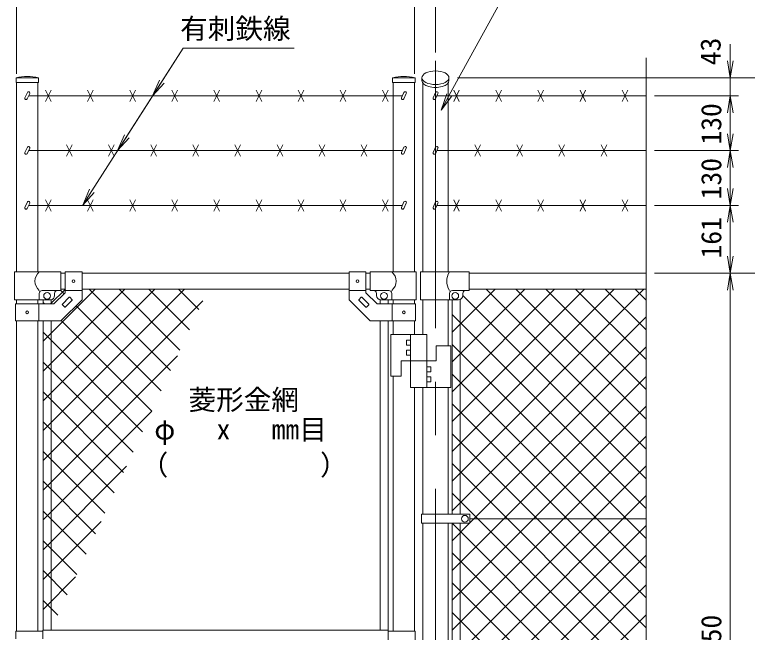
# Model space of a CAD drawing. Units: millimetres, scale not verified. Extents: x -4200 to 4200, y -2970 to 2970.
# Drawn here: x 1485 to 3225, y 259 to 1725 of the extents above; entities that cross this region are included whole.
import ezdxf
from ezdxf.enums import TextEntityAlignment as Align

# ---------------------------------------------------------------- set-up
doc = ezdxf.new("R2010")
doc.units = ezdxf.units.MM
doc.header["$LTSCALE"] = 20
doc.linetypes.add('USER1', pattern=[50.8, 31.75, -6.35, 6.35, -6.35])
for name, color, linetype, lineweight in [('0-0_D-STR-TXT', 7, 'Continuous', 9), ('0-4_D-BMK', 2, 'USER1', 13), ('0-5_D-STR1', 1, 'Continuous', 18), ('0-8_D-STR3', 3, 'Continuous', 13), ('0-9_D-STR-DIM', 7, 'Continuous', 9), ('0-A_0', 7, 'Continuous', 9), ('0-B_D-STR2', 7, 'Continuous', 9)]:
    doc.layers.add(name, color=color, linetype=linetype, lineweight=lineweight)
doc.styles.add('ＭＳ ゴシック', font='')
doc.styles.get('ＭＳ ゴシック').set_extended_font_data('MS Gothic')

# ---------------------------------------------------------------- blocks, each defined once
blk = doc.blocks.new('_Open')
at = {"layer": '0-A_0'}
blk.add_line((-20, 3.33), (0, 0), dxfattribs=at)
blk.add_lwpolyline([(-20, -3.33), (0, 0), (-20, 0)], dxfattribs=at)
blk = doc.blocks.new('MLeader11')
at = {"layer": '0-0_D-STR-TXT'}
blk.add_line((1674.05, 1303.28), (1646.89, 1273.17), dxfattribs=at)
for points in [[(1668.44, 1306.87), (1885.23, 1645.98), (2141.44, 1645.98), (2148.64, 1645.98)], [(1662.82, 1310.46), (1646.89, 1273.17), (1668.44, 1306.87)]]:
    blk.add_lwpolyline(points, dxfattribs=at)
blk = doc.blocks.new('MLeader12')
at = {"layer": '0-0_D-STR-TXT'}
blk.add_line((2522.57, 1530.58), (2497.46, 1498.74), dxfattribs=at)
for points in [[(2516.73, 1533.79), (2658.6, 1791.85), (3185.68, 1791.85), (3192.88, 1791.85)], [(2510.89, 1537.01), (2497.46, 1498.74), (2516.73, 1533.79)]]:
    blk.add_lwpolyline(points, dxfattribs=at)

msp = doc.modelspace()

# ---------------------------------------------------------------- linework, layer by layer
at = {"layer": '0-0_D-STR-TXT'}
for q in [(1730.57, 1404.05), (1813.67, 1534.05)]:
    msp.add_line((1885.23, 1645.98), q, dxfattribs=at)
at = {"layer": '0-4_D-BMK'}
msp.add_line((2484.22, 1615.52), (2484.22, -1068.63), dxfattribs=at)
at = {"layer": '0-5_D-STR1'}
for p, q in [((1541.47, 1575.37), (1488.27, 1575.37)), ((1488.27, 1575.37), (1488.27, 1564.37)), ((1541.47, 1564.37), (1541.47, 1575.37)), ((2382.47, 1575.37), (2435.67, 1575.37)), ((2382.47, 1564.37), (2382.47, 1575.37)), ((2435.67, 1575.37), (2435.67, 1564.37)), ((2452.12, 1575.37), (2452.12, 1568.44)), ((2516.32, 1575.37), (2516.32, 1568.44)), ((1541.47, 1564.37), (1488.27, 1564.37)), ((1489.47, 1564.37), (1489.47, 1114.37)), ((1540.27, 1564.37), (1540.27, 1114.37)), ((2382.47, 1564.37), (2435.67, 1564.37)), ((2383.67, 1564.37), (2383.67, 1114.37)), ((2434.47, 1564.37), (2434.47, 1114.37)), ((2453.97, 1563.07), (2453.97, 1114.37)), ((2514.47, 1563.07), (2514.47, 1114.37)), ((1594.87, 1111.37), (1604.87, 1111.37)), ((1644.87, 1111.37), (2279.07, 1111.37)), ((2319.07, 1111.37), (2329.07, 1111.37)), ((2564.22, 1111.37), (2984.22, 1111.37)), ((1594.87, 1073.37), (1604.87, 1073.37)), ((1644.87, 1073.37), (2279.07, 1073.37)), ((2319.07, 1073.37), (2329.07, 1073.37)), ((2564.22, 1073.37), (2984.22, 1073.37)), ((1489.47, 1048.37), (1489.47, 1038.37)), ((1540.27, 1048.37), (1540.27, 1038.37)), ((2383.67, 1048.37), (2383.67, 1038.37)), ((2434.47, 1048.37), (2434.47, 1038.37)), ((2453.97, 1048.37), (2453.97, 965.87)), ((2514.47, 1048.37), (2514.47, 938.87)), ((1489.47, 998.37), (1489.47, 261.37)), ((1540.27, 998.37), (1540.27, 261.37)), ((2383.67, 998.37), (2383.67, 965.87)), ((2434.47, 998.37), (2434.47, 965.87)), ((2383.67, 866.87), (2383.67, 261.37)), ((2434.47, 839.87), (2434.47, 261.37)), ((2453.97, 839.87), (2453.97, 538.87)), ((2514.47, 839.87), (2514.47, 538.87)), ((2453.97, 517.87), (2453.97, -45.13)), ((2514.47, 517.87), (2514.47, -45.13))]:
    msp.add_line(p, q, dxfattribs=at)
for centre in [(1514.87, 1458.94), (2409.07, 1458.94)]:
    msp.add_arc(centre, 119.43, 77.13052, 102.86948, dxfattribs=at)
msp.add_ellipse((2484.22, 1575.37), major_axis=(-32.1, 0), ratio=0.5, dxfattribs=at)
msp.add_ellipse((2484.22, 1568.44), major_axis=(-32.1, 0), ratio=0.5, start_param=6.2831853, end_param=9.424778, dxfattribs=at)
at = {"layer": '0-8_D-STR3'}
for p, q in [((1515.3, 1540.4), (1509.35, 1527.64)), ((1520.74, 1537.86), (1514.79, 1525.1)), ((2405.76, 1532.37), (1518.18, 1532.37)), ((1558.16, 1545.78), (1571.57, 1518.95)), ((1558.16, 1518.95), (1571.57, 1545.78)), ((1658.16, 1545.78), (1671.57, 1518.95)), ((1658.16, 1518.95), (1671.57, 1545.78)), ((1758.16, 1545.78), (1771.57, 1518.95)), ((1758.16, 1518.95), (1771.57, 1545.78)), ((1858.16, 1545.78), (1871.57, 1518.95)), ((1858.16, 1518.95), (1871.57, 1545.78)), ((1958.16, 1545.78), (1971.57, 1518.95)), ((1958.16, 1518.95), (1971.57, 1545.78)), ((2058.16, 1545.78), (2071.57, 1518.95)), ((2058.16, 1518.95), (2071.57, 1545.78)), ((2158.16, 1545.78), (2171.57, 1518.95)), ((2158.16, 1518.95), (2171.57, 1545.78)), ((2258.16, 1545.78), (2271.57, 1518.95)), ((2258.16, 1518.95), (2271.57, 1545.78)), ((2358.16, 1545.78), (2371.57, 1518.95)), ((2358.16, 1518.95), (2371.57, 1545.78)), ((2409.5, 1540.4), (2403.55, 1527.64)), ((2414.94, 1537.86), (2408.99, 1525.1)), ((2484.65, 1540.4), (2478.7, 1527.64)), ((2490.09, 1537.86), (2484.14, 1525.1)), ((2984.22, 1532.37), (2487.53, 1532.37)), ((2527.51, 1545.78), (2540.92, 1518.95)), ((2527.51, 1518.95), (2540.92, 1545.78)), ((2627.51, 1545.78), (2640.92, 1518.95)), ((2627.51, 1518.95), (2640.92, 1545.78)), ((2727.51, 1545.78), (2740.92, 1518.95)), ((2727.51, 1518.95), (2740.92, 1545.78)), ((2827.51, 1545.78), (2840.92, 1518.95)), ((2827.51, 1518.95), (2840.92, 1545.78)), ((2927.51, 1545.78), (2940.92, 1518.95)), ((2927.51, 1518.95), (2940.92, 1545.78)), ((1515.3, 1410.4), (1509.35, 1397.64)), ((1608.16, 1415.78), (1621.57, 1388.95)), ((1608.16, 1388.95), (1621.57, 1415.78)), ((1708.16, 1415.78), (1721.57, 1388.95)), ((1708.16, 1388.95), (1721.57, 1415.78)), ((1808.16, 1415.78), (1821.57, 1388.95)), ((1808.16, 1388.95), (1821.57, 1415.78)), ((1908.16, 1415.78), (1921.57, 1388.95)), ((1908.16, 1388.95), (1921.57, 1415.78)), ((2008.16, 1415.78), (2021.57, 1388.95)), ((2008.16, 1388.95), (2021.57, 1415.78)), ((2108.16, 1415.78), (2121.57, 1388.95)), ((2108.16, 1388.95), (2121.57, 1415.78)), ((2208.16, 1415.78), (2221.57, 1388.95)), ((2208.16, 1388.95), (2221.57, 1415.78)), ((2308.16, 1415.78), (2321.57, 1388.95)), ((2308.16, 1388.95), (2321.57, 1415.78)), ((2409.5, 1410.4), (2403.55, 1397.64)), ((2484.65, 1410.4), (2478.7, 1397.64)), ((2577.51, 1415.78), (2590.92, 1388.95)), ((2577.51, 1388.95), (2590.92, 1415.78)), ((2677.51, 1415.78), (2690.92, 1388.95)), ((2677.51, 1388.95), (2690.92, 1415.78)), ((2777.51, 1415.78), (2790.92, 1388.95)), ((2777.51, 1388.95), (2790.92, 1415.78)), ((2877.51, 1415.78), (2890.92, 1388.95)), ((2877.51, 1388.95), (2890.92, 1415.78)), ((1520.74, 1407.86), (1514.79, 1395.1)), ((2405.76, 1402.37), (1518.18, 1402.37)), ((2414.94, 1407.86), (2408.99, 1395.1)), ((2490.09, 1407.86), (2484.14, 1395.1)), ((2984.22, 1402.37), (2487.53, 1402.37)), ((1515.3, 1280.4), (1509.35, 1267.64)), ((1520.74, 1277.86), (1514.79, 1265.1)), ((2405.76, 1272.37), (1518.18, 1272.37)), ((1558.16, 1285.78), (1571.57, 1258.95)), ((1558.16, 1258.95), (1571.57, 1285.78)), ((1658.16, 1285.78), (1671.57, 1258.95)), ((1658.16, 1258.95), (1671.57, 1285.78)), ((1758.16, 1285.78), (1771.57, 1258.95)), ((1758.16, 1258.95), (1771.57, 1285.78)), ((1858.16, 1285.78), (1871.57, 1258.95)), ((1858.16, 1258.95), (1871.57, 1285.78)), ((1958.16, 1285.78), (1971.57, 1258.95)), ((1958.16, 1258.95), (1971.57, 1285.78)), ((2058.16, 1285.78), (2071.57, 1258.95)), ((2058.16, 1258.95), (2071.57, 1285.78)), ((2158.16, 1285.78), (2171.57, 1258.95)), ((2158.16, 1258.95), (2171.57, 1285.78)), ((2258.16, 1285.78), (2271.57, 1258.95)), ((2258.16, 1258.95), (2271.57, 1285.78)), ((2358.16, 1285.78), (2371.57, 1258.95)), ((2358.16, 1258.95), (2371.57, 1285.78)), ((2409.5, 1280.4), (2403.55, 1267.64)), ((2414.94, 1277.86), (2408.99, 1265.1)), ((2484.65, 1280.4), (2478.7, 1267.64)), ((2490.09, 1277.86), (2484.14, 1265.1)), ((2984.22, 1272.37), (2487.53, 1272.37)), ((2527.51, 1285.78), (2540.92, 1258.95)), ((2527.51, 1258.95), (2540.92, 1285.78)), ((2627.51, 1285.78), (2640.92, 1258.95)), ((2627.51, 1258.95), (2640.92, 1285.78)), ((2727.51, 1285.78), (2740.92, 1258.95)), ((2727.51, 1258.95), (2740.92, 1285.78)), ((2827.51, 1285.78), (2840.92, 1258.95)), ((2827.51, 1258.95), (2840.92, 1285.78)), ((2927.51, 1285.78), (2940.92, 1258.95)), ((2927.51, 1258.95), (2940.92, 1285.78)), ((1594.87, 1114.37), (1484.92, 1114.37)), ((1484.92, 1114.37), (1484.92, 1048.37)), ((1594.87, 1070.37), (1594.87, 1114.37)), ((1604.87, 1114.62), (1604.87, 1064.94)), ((1604.87, 1114.62), (1644.87, 1114.62)), ((1644.87, 1114.62), (1644.87, 1048.37)), ((2279.07, 1114.62), (2279.07, 1048.37)), ((2319.07, 1114.62), (2279.07, 1114.62)), ((2319.07, 1114.62), (2319.07, 1064.94)), ((2329.07, 1114.37), (2438.42, 1114.37)), ((2329.07, 1070.37), (2329.07, 1114.37)), ((2438.42, 1114.37), (2438.42, 1048.37)), ((2448.52, 1114.37), (2564.22, 1114.37)), ((2448.52, 1048.37), (2448.52, 1114.37)), ((2564.22, 1070.37), (2564.22, 1114.37)), ((1543.42, 1048.37), (1543.42, 1063.37)), ((1594.87, 1070.37), (1550.42, 1070.37)), ((1578.3, 1038.37), (1604.87, 1064.94)), ((1579.87, 1058.37), (1579.87, 1063.37)), ((1604.87, 1070.12), (1644.87, 1070.12)), ((2319.07, 1070.12), (2279.07, 1070.12)), ((2345.63, 1038.37), (2319.07, 1064.94)), ((2329.07, 1070.37), (2373.52, 1070.37)), ((2344.07, 1058.37), (2344.07, 1063.37)), ((2380.52, 1048.37), (2380.52, 1063.37)), ((2517.62, 1048.37), (2517.62, 1063.37)), ((2524.62, 1070.37), (2564.22, 1070.37)), ((2549.22, 1058.37), (2549.22, 1063.37)), ((1484.92, 1048.37), (1569.87, 1048.37)), ((1552.37, 1048.37), (1552.37, 1038.37)), ((1571.37, 1048.37), (1571.37, 1038.37)), ((1598.2, 1037.77), (1614.46, 1054.03)), ((1605.27, 1030.7), (1621.53, 1046.96)), ((1615.88, 1054.03), (1621.53, 1048.38)), ((2308.05, 1054.03), (2302.4, 1048.38)), ((2318.66, 1030.7), (2302.4, 1046.96)), ((2325.73, 1037.77), (2309.47, 1054.03)), ((2352.57, 1048.37), (2352.57, 1038.37)), ((2438.42, 1048.37), (2354.07, 1048.37)), ((2371.57, 1048.37), (2371.57, 1038.37)), ((2448.52, 1048.37), (2539.22, 1048.37)), ((2523.72, 1048.37), (2523.72, 538.87)), ((2542.72, 1049), (2542.72, 538.87)), ((1487.17, 1038.37), (1578.3, 1038.37)), ((1487.17, 1038.37), (1487.17, 998.37)), ((1542.57, 1038.37), (1542.57, 998.37)), ((1598.2, 1036.36), (1603.85, 1030.7)), ((2325.73, 1036.36), (2320.08, 1030.7)), ((2436.77, 1038.37), (2345.63, 1038.37)), ((2381.37, 1038.37), (2381.37, 998.37)), ((2436.77, 1038.37), (2436.77, 998.37)), ((1552.37, 998.37), (1552.37, 263.87)), ((1571.37, 998.37), (1571.37, 263.87)), ((2352.57, 998.37), (2352.57, 263.87)), ((2371.57, 998.37), (2371.57, 263.87)), ((2463.97, 965.87), (2377.97, 965.87)), ((2377.97, 965.87), (2377.97, 866.87)), ((2424.97, 965.87), (2424.97, 839.87)), ((2463.97, 965.87), (2463.97, 839.87)), ((2415.47, 952.37), (2415.47, 940.37)), ((2424.97, 952.37), (2415.47, 952.37)), ((2424.97, 940.37), (2415.47, 940.37)), ((2415.47, 928.37), (2415.47, 916.37)), ((2424.97, 928.37), (2415.47, 928.37)), ((2520.97, 938.87), (2485.97, 938.87)), ((2485.97, 938.87), (2485.97, 902.87)), ((2520.97, 938.87), (2520.97, 839.87)), ((2424.97, 916.37), (2415.47, 916.37)), ((2485.97, 902.87), (2402.97, 902.87)), ((2402.97, 902.87), (2402.97, 866.87)), ((2463.97, 889.37), (2473.47, 889.37)), ((2473.47, 877.37), (2473.47, 889.37)), ((2463.97, 877.37), (2473.47, 877.37)), ((2402.97, 866.87), (2377.97, 866.87)), ((2463.97, 865.37), (2473.47, 865.37)), ((2463.97, 853.37), (2473.47, 853.37)), ((2473.47, 853.37), (2473.47, 865.37)), ((2520.97, 839.87), (2424.97, 839.87)), ((2451.42, 517.87), (2451.42, 538.87)), ((2566.21, 538.87), (2451.42, 538.87)), ((2566.21, 517.87), (2566.21, 538.87)), ((2566.21, 528.37), (2984.22, 528.37)), ((2566.21, 517.87), (2451.42, 517.87)), ((2523.72, 517.87), (2523.72, -45.13)), ((2542.72, 517.87), (2542.72, -45.13)), ((1487.37, 261.37), (1487.37, 242.87)), ((1551.97, 261.37), (1487.37, 261.37)), ((1551.97, 263.87), (2371.97, 263.87)), ((1551.97, 263.87), (1551.97, 242.87)), ((2371.97, 263.87), (2371.97, 208.87)), ((2371.97, 261.37), (2436.07, 261.37)), ((2436.07, 261.37), (2436.07, 211.37))]:
    msp.add_line(p, q, dxfattribs=at)
for points in [[(1487.17, 998.37), (1594.87, 998.37), (1644.87, 1048.37)], [(2436.77, 998.37), (2329.07, 998.37), (2279.07, 1048.37)]]:
    msp.add_lwpolyline(points, dxfattribs=at)
for centre, radius in [((1624.87, 1092.37), 3.25), ((2299.07, 1092.37), 3.25), ((1561.87, 1057.37), 8), ((2362.07, 1057.37), 8), ((2531.22, 1057.37), 8), ((1514.87, 1018.37), 3.25), ((2409.07, 1018.37), 3.25), ((2554.21, 528.37), 8)]:
    msp.add_circle(centre, radius, dxfattribs=at)
for centre, radius, start, end in [((1518.02, 1539.13), 3, 334.99524, 154.99707), ((2412.22, 1539.13), 3, 334.99524, 154.99707), ((2487.37, 1539.13), 3, 334.99524, 154.99707), ((1512.07, 1526.37), 3, 154.99707, 334.99524), ((2406.27, 1526.37), 3, 154.99707, 334.99524), ((2481.42, 1526.37), 3, 154.99707, 334.99524), ((1518.02, 1409.13), 3, 334.99524, 154.99707), ((2412.22, 1409.13), 3, 334.99524, 154.99707), ((2487.37, 1409.13), 3, 334.99524, 154.99707), ((1512.07, 1396.37), 3, 154.99707, 334.99524), ((2406.27, 1396.37), 3, 154.99707, 334.99524), ((2481.42, 1396.37), 3, 154.99707, 334.99524), ((1518.02, 1279.13), 3, 334.99524, 154.99707), ((2412.22, 1279.13), 3, 334.99524, 154.99707), ((2487.37, 1279.13), 3, 334.99524, 154.99707), ((1512.07, 1266.37), 3, 154.99707, 334.99524), ((2406.27, 1266.37), 3, 154.99707, 334.99524), ((2481.42, 1266.37), 3, 154.99707, 334.99524), ((1561.61, 1092.37), 28.55, 129.59418, 230.40582), ((2362.32, 1092.37), 28.55, 309.59418, 50.40582), ((2551.83, 1092.37), 40.68, 147.25964, 212.74036), ((1550.42, 1063.37), 7, 90, 180), ((1586.87, 1063.37), 7, 90, 180), ((2337.07, 1063.37), 7, 0, 90), ((2373.52, 1063.37), 7, 0, 90), ((2524.62, 1063.37), 7, 90, 180), ((2556.22, 1063.37), 7, 90, 180), ((1569.87, 1058.37), 10, 270, 0), ((1615.17, 1053.33), 1, 45, 135), ((1620.83, 1047.67), 1, 315, 45), ((2303.1, 1047.67), 1, 135, 225), ((2308.76, 1053.33), 1, 45, 135), ((2354.07, 1058.37), 10, 180, 270), ((2539.22, 1058.37), 10, 270, 0), ((1598.91, 1037.06), 1, 135, 225), ((1604.56, 1031.41), 1, 225, 315), ((2319.37, 1031.41), 1, 225, 315), ((2325.03, 1037.06), 1, 315, 45)]:
    msp.add_arc(centre, radius, start, end, dxfattribs=at)
at = {"layer": '0-9_D-STR-DIM'}
for p, q in [((2484.22, 1635.52), (2484.22, 1908.03)), ((1489.47, 1584.37), (1489.47, 1778.03)), ((1489.47, 1584.37), (1489.47, 1778.03)), ((2434.47, 1584.37), (2434.47, 1778.03)), ((3184.22, 1615.37), (3184.22, 1655.37)), ((2984.22, 1622.52), (2984.22, 365.59)), ((2536.32, 1575.37), (3204.22, 1575.37)), ((2536.32, 1575.37), (3334.22, 1575.37)), ((2555.67, 1575.37), (3464.22, 1575.37)), ((3184.22, 1532.37), (3184.22, 1575.37)), ((3004.22, 1532.37), (3204.22, 1532.37)), ((3004.22, 1532.37), (3204.22, 1532.37)), ((3184.22, 1442.37), (3184.22, 1492.37)), ((3184.22, 1492.37), (3184.22, 1452.37)), ((3004.22, 1402.37), (3204.22, 1402.37)), ((3004.22, 1402.37), (3204.22, 1402.37)), ((3184.22, 1312.37), (3184.22, 1362.37)), ((3004.22, 1272.37), (3204.22, 1272.37)), ((3024.22, 1272.37), (3204.22, 1272.37)), ((3184.22, 1151.37), (3184.22, 1232.37)), ((2984.22, 1151.52), (2984.22, 215.59)), ((3004.22, 1111.37), (3204.22, 1111.37)), ((3004.22, 1111.37), (3334.22, 1111.37)), ((3024.22, 1111.37), (3204.22, 1111.37)), ((3024.22, 1111.37), (3334.22, 1111.37)), ((3184.22, 1071.37), (3184.22, -598.63))]:
    msp.add_line(p, q, dxfattribs=at)
at = {"layer": '0-B_D-STR2'}
for p, q in [((1552.37, 808.22), (1817.51, 1073.37)), ((1552.37, 737.51), (1888.22, 1073.37)), ((1552.37, 878.93), (1746.8, 1073.37)), ((1552.37, 949.64), (1676.09, 1073.37)), ((1570.38, 1038.37), (1605.38, 1073.37)), ((1602.33, 1062.4), (1594.36, 1070.37)), ((1855.24, 880.19), (1662.07, 1073.37)), ((1877.54, 928.61), (1732.78, 1073.37)), ((1899.84, 977.02), (1803.49, 1073.37)), ((1922.14, 1025.43), (1874.2, 1073.37)), ((2523.72, 971.19), (2625.89, 1073.37)), ((2523.72, 900.48), (2696.6, 1073.37)), ((2523.72, 829.77), (2767.31, 1073.37)), ((2523.72, 759.06), (2838.03, 1073.37)), ((2523.72, 688.35), (2908.74, 1073.37)), ((2523.72, 617.64), (2979.45, 1073.37)), ((2984.22, 693.91), (2604.76, 1073.37)), ((2984.22, 764.62), (2675.47, 1073.37)), ((2984.22, 835.34), (2746.18, 1073.37)), ((2984.22, 906.05), (2816.89, 1073.37)), ((2984.22, 976.76), (2887.6, 1073.37)), ((2984.22, 1047.47), (2958.32, 1073.37)), ((1552.37, 666.8), (1931.65, 1046.08)), ((2984.22, 623.2), (2549.21, 1058.2)), ((1555.64, 1038.37), (1552.37, 1041.65)), ((1832.94, 831.78), (1630.61, 1034.11)), ((2984.22, 552.49), (2523.72, 1012.99)), ((1810.64, 783.37), (1595.26, 998.76)), ((2523.72, 546.93), (2984.22, 1007.43)), ((1788.35, 734.96), (1552.37, 970.94)), ((2984.22, 481.78), (2523.72, 942.28)), ((2566.21, 518.71), (2984.22, 936.71)), ((1553.14, 596.87), (1871.27, 914.99)), ((1766.05, 686.54), (1552.37, 900.23)), ((2984.22, 411.07), (2523.72, 871.57)), ((2523.72, 405.5), (2984.22, 866)), ((1743.75, 638.13), (1552.37, 829.51)), ((2984.22, 340.36), (2523.72, 800.86)), ((1552.37, 525.38), (1810.89, 783.9)), ((2523.72, 334.79), (2984.22, 795.29)), ((1721.45, 589.72), (1552.37, 758.8)), ((2984.22, 269.65), (2523.72, 730.15)), ((2523.72, 264.08), (2984.22, 724.58)), ((1699.15, 541.31), (1552.37, 688.09)), ((1552.37, 454.67), (1750.51, 652.81)), ((2990.81, 192.34), (2523.72, 659.44)), ((2523.72, 193.37), (2984.22, 653.87)), ((1676.85, 492.89), (1552.37, 617.38)), ((2984.22, 128.23), (2523.72, 588.73)), ((2523.72, 122.66), (2984.22, 583.16)), ((1654.56, 444.48), (1552.37, 546.67)), ((1552.37, 383.96), (1690.13, 521.72)), ((2984.22, 57.52), (2523.72, 518.02)), ((2523.72, 476.21), (2565.37, 517.87)), ((2523.72, 51.95), (2984.22, 512.45)), ((1632.26, 396.07), (1552.37, 475.96)), ((2984.22, -13.19), (2523.72, 447.31)), ((2523.72, -18.76), (2984.22, 441.74)), ((1609.96, 347.66), (1552.37, 405.25)), ((1552.37, 313.25), (1629.75, 390.63)), ((2984.22, -83.9), (2524.24, 376.07)), ((2566.21, -46.98), (2984.22, 371.03)), ((1587.66, 299.25), (1552.37, 334.54)), ((2984.22, -154.61), (2523.72, 305.89)), ((2523.72, -160.18), (2984.22, 300.32))]:
    msp.add_line(p, q, dxfattribs=at)

# ---------------------------------------------------------------- block references
at = {"layer": '0-0_D-STR-TXT'}
for name in ['MLeader12', 'MLeader11']:
    msp.add_blockref(name, (0, 0), dxfattribs=at)
at = {"layer": '0-0_D-STR-TXT', "xscale": 2, "yscale": 2, "rotation": 237.40939}
for p in [(1812.6, 1532.37), (1729.49, 1402.37)]:
    msp.add_blockref('_Open', p, dxfattribs=at)
at = {"layer": '0-9_D-STR-DIM', "xscale": 2, "yscale": 2}
for p, rotation in [((3184.22, 1575.37), 270), ((3184.22, 1532.37), 90), ((3184.22, 1532.37), 90), ((3184.22, 1402.37), 270), ((3184.22, 1402.37), 90), ((3184.22, 1272.37), 270), ((3184.22, 1272.37), 90), ((3184.22, 1111.37), 270), ((3184.22, 1111.37), 90)]:
    msp.add_blockref('_Open', p, dxfattribs=dict(at, rotation=rotation))

# ---------------------------------------------------------------- texts
at = {"layer": '0-0_D-STR-TXT', "style": 'ＭＳ ゴシック'}
for s, p in [('有刺鉄線', (1877.86, 1653.65)), ('菱形金網', (1897.81, 772.56)), ('φ   x   mm目', (1816.59, 702.12)), ('（\u3000\u3000   \u3000\u3000）', (1784.1, 617.65))]:
    msp.add_text(s, height=48.09, dxfattribs=at).set_placement(p, align=Align.BOTTOM_LEFT)
at = {"layer": '0-9_D-STR-DIM', "style": 'ＭＳ ゴシック'}
for s, p in [('43', (3175.91, 1605.03)), ('130', (3177.47, 1416.72)), ('130', (3177.47, 1286.72)), ('161', (3177.47, 1146.29)), ('1750', (3177.47, 169.47))]:
    msp.add_text(s, height=48.09, rotation=90, dxfattribs=at).set_placement(p, align=Align.BOTTOM_LEFT)

doc.saveas('drawing.dxf')
